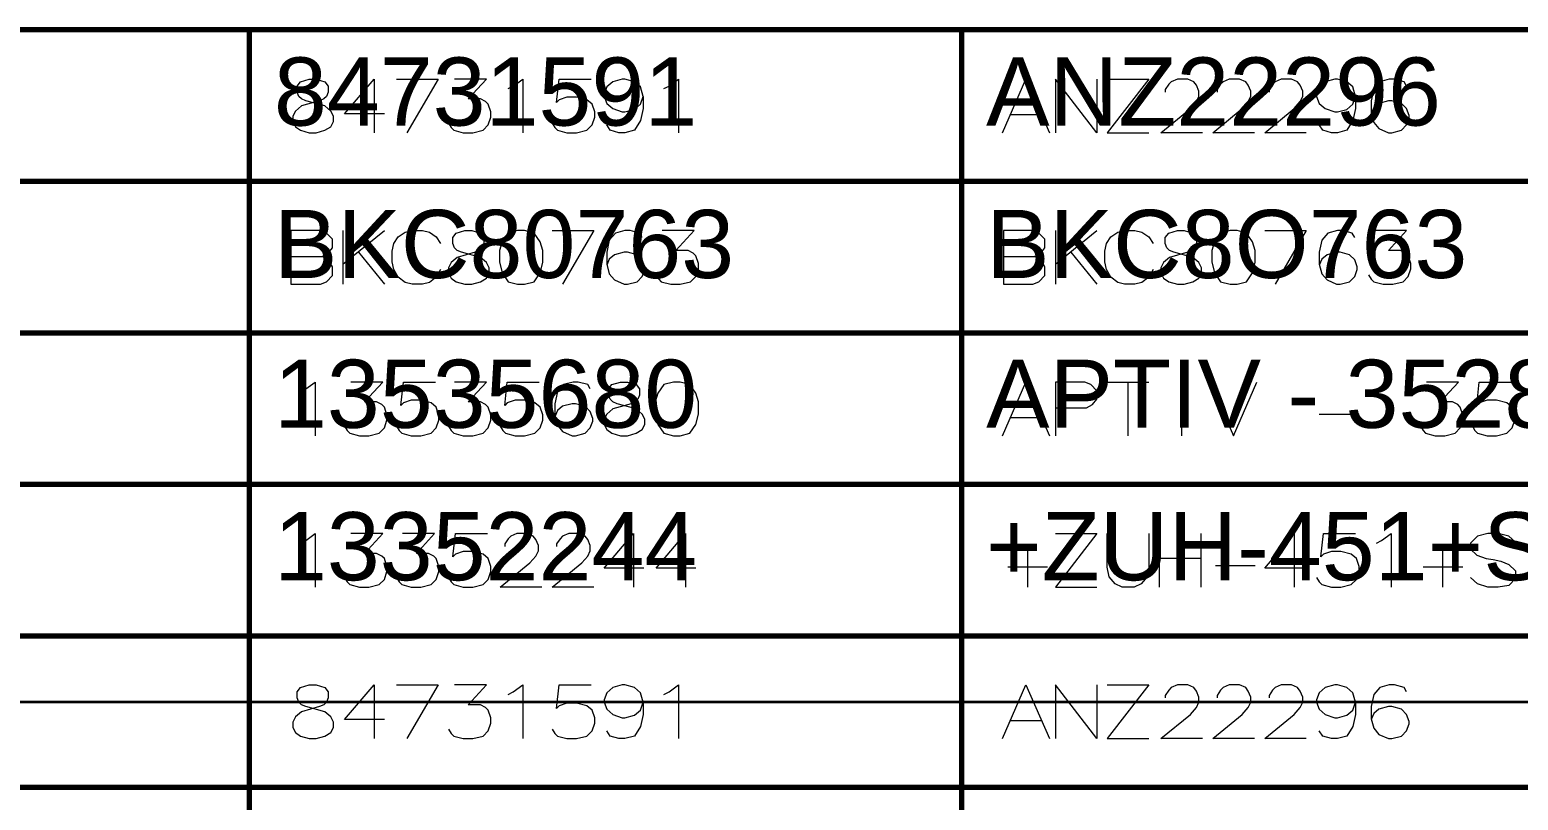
# Model space of a CAD drawing. Header units: millimetres. Extents: x 0 to 174, y 0 to 33.
# Drawn here: x 83.32 to 87.254, y 26.7 to 28.736 of the extents above; entities that cross this region are included whole.
import ezdxf

# ---------------------------------------------------------------- set-up
doc = ezdxf.new("R2010")
doc.units = ezdxf.units.MM
doc.layers.add('BOM_OCR_TEXT', color=7, linetype='Continuous')
doc.layers.add('BOM_ORIGINAL_OUTLINES', color=7, linetype='Continuous')
doc.layers.add('PDF_Geomertry', color=7, linetype='Continuous', true_color=0x405f80)
doc.styles.get("Standard").update_dxf_attribs({"font": 'arial.ttf'})

msp = doc.modelspace()

# ---------------------------------------------------------------- linework, layer by layer
at = {"layer": 'BOM_ORIGINAL_OUTLINES', "color": 18, "lineweight": 13, "true_color": 0x260000}
for points in [[(84.0999, 28.5344), (84.0496, 28.5482), (84.0382, 28.5528), (84.0312, 28.5596), (84.0267, 28.571), (84.0267, 28.5871), (84.0358, 28.5985), (84.0587, 28.6053), (84.0771, 28.6053), (84.0999, 28.5985), (84.109, 28.5871), (84.109, 28.571), (84.1044, 28.5596), (84.0976, 28.5528), (84.0861, 28.5482), (84.0382, 28.5344), (84.0222, 28.5207), (84.0153, 28.5071), (84.0153, 28.4933), (84.0222, 28.4796), (84.0358, 28.4704), (84.0587, 28.4636), (84.0771, 28.4636), (84.0999, 28.4704), (84.1158, 28.4796), (84.1228, 28.4933), (84.1228, 28.5071), (84.1158, 28.5207)], [(84.0885, 28.0633), (84.1044, 28.0701), (84.1204, 28.0863), (84.1204, 28.109), (84.109, 28.1274), (84.0931, 28.1365), (84.109, 28.1457), (84.1204, 28.1593), (84.1204, 28.1822), (84.1044, 28.1982), (84.0885, 28.2051), (84.0107, 28.2051), (84.0107, 28.0633)], [(84.5114, 28.1342), (84.4611, 28.1479), (84.4496, 28.1525), (84.4428, 28.1593), (84.4382, 28.1708), (84.4382, 28.1868), (84.4474, 28.1982), (84.4703, 28.2051), (84.4885, 28.2051), (84.5114, 28.1982), (84.5206, 28.1868), (84.5206, 28.1708), (84.516, 28.1593), (84.509, 28.1525), (84.4976, 28.1479), (84.4496, 28.1342), (84.4336, 28.1206), (84.4268, 28.1068), (84.4268, 28.0931), (84.4336, 28.0793), (84.4474, 28.0701), (84.4703, 28.0633), (84.4885, 28.0633), (84.5114, 28.0701), (84.5274, 28.0793), (84.5342, 28.0931), (84.5342, 28.1068), (84.5274, 28.1206)], [(84.6097, 28.2051), (84.5846, 28.1982), (84.5685, 28.1754), (84.5617, 28.1525), (84.5617, 28.1228), (84.5685, 28.0931), (84.5846, 28.0701), (84.6097, 28.0633), (84.6279, 28.0633), (84.6531, 28.0701), (84.6692, 28.0931), (84.676, 28.1206), (84.676, 28.1525), (84.6692, 28.1754), (84.6531, 28.1982), (84.6279, 28.2051), (84.6097, 28.2051)], [(85.9712, 28.0633), (85.9872, 28.0701), (86.0032, 28.0863), (86.0032, 28.109), (85.9918, 28.1274), (85.9758, 28.1365), (85.9918, 28.1457), (86.0032, 28.1593), (86.0032, 28.1822), (85.9872, 28.1982), (85.9712, 28.2051), (85.8935, 28.2051), (85.8935, 28.0633)], [(86.3942, 28.1342), (86.3439, 28.1479), (86.3325, 28.1525), (86.3256, 28.1593), (86.321, 28.1708), (86.321, 28.1868), (86.3301, 28.1982), (86.3531, 28.2051), (86.3712, 28.2051), (86.3942, 28.1982), (86.4033, 28.1868), (86.4033, 28.1708), (86.3987, 28.1593), (86.3918, 28.1525), (86.3804, 28.1479), (86.3325, 28.1342), (86.3164, 28.1206), (86.3096, 28.1068), (86.3096, 28.0931), (86.3164, 28.0793), (86.3301, 28.0701), (86.3531, 28.0633), (86.3712, 28.0633), (86.3942, 28.0701), (86.4101, 28.0793), (86.4171, 28.0931), (86.4171, 28.1068), (86.4101, 28.1206)], [(86.4925, 28.2051), (86.4674, 28.1982), (86.4512, 28.1754), (86.4444, 28.1525), (86.4444, 28.1228), (86.4512, 28.0931), (86.4674, 28.0701), (86.4925, 28.0633), (86.5107, 28.0633), (86.5358, 28.0701), (86.5519, 28.0931), (86.5587, 28.1206), (86.5587, 28.1525), (86.5519, 28.1754), (86.5358, 28.1982), (86.5107, 28.2051), (86.4925, 28.2051)], [(84.9229, 27.734), (84.8725, 27.7476), (84.8611, 27.7522), (84.8543, 27.7592), (84.8497, 27.7706), (84.8497, 27.7865), (84.8589, 27.7981), (84.8817, 27.8049), (84.9, 27.8049), (84.9229, 27.7981), (84.9319, 27.7865), (84.9319, 27.7706), (84.9275, 27.7592), (84.9206, 27.7522), (84.9092, 27.7476), (84.8611, 27.734), (84.8451, 27.7203), (84.8383, 27.7065), (84.8383, 27.6928), (84.8451, 27.6792), (84.8589, 27.67), (84.8817, 27.6631), (84.9, 27.6631), (84.9229, 27.67), (84.9389, 27.6792), (84.9457, 27.6928), (84.9457, 27.7065), (84.9389, 27.7203)], [(85.0211, 27.8049), (84.996, 27.7981), (84.98, 27.7751), (84.9732, 27.7522), (84.9732, 27.7225), (84.98, 27.6928), (84.996, 27.67), (85.0211, 27.6631), (85.0394, 27.6631), (85.0646, 27.67), (85.0806, 27.6928), (85.0875, 27.7203), (85.0875, 27.7522), (85.0806, 27.7751), (85.0646, 27.7981), (85.0394, 27.8049), (85.0211, 27.8049)]]:
    msp.add_lwpolyline(points, close=True, dxfattribs=at)
for points in [[(84.2576, 28.5139), (84.1525, 28.5139), (84.2301, 28.6053), (84.2301, 28.5368), (84.2301, 28.4636)], [(84.2896, 28.6053), (84.3993, 28.6053), (84.3171, 28.4636)], [(84.4268, 28.4888), (84.4336, 28.4774), (84.4406, 28.4704), (84.4657, 28.4636), (84.4908, 28.4636), (84.5182, 28.4704), (84.5319, 28.4842), (84.5388, 28.5047), (84.5388, 28.5185), (84.5319, 28.539), (84.5251, 28.5458), (84.5114, 28.5528), (84.4793, 28.5528), (84.5274, 28.6053), (84.4428, 28.6053)], [(84.5846, 28.5801), (84.5982, 28.5871), (84.6233, 28.6053), (84.6233, 28.4636)], [(84.7011, 28.4888), (84.7079, 28.4774), (84.7149, 28.4704), (84.74, 28.4636), (84.7651, 28.4636), (84.7925, 28.4704), (84.8062, 28.4842), (84.8132, 28.5047), (84.8132, 28.5185), (84.8062, 28.539), (84.7925, 28.5504), (84.7651, 28.5574), (84.74, 28.5574), (84.7194, 28.5504), (84.7125, 28.5436), (84.7194, 28.6053), (84.804, 28.6053)], [(84.9411, 28.5596), (84.9343, 28.5847), (84.9183, 28.5985), (84.8932, 28.6053), (84.8862, 28.6053), (84.8611, 28.5985), (84.8451, 28.5847), (84.8383, 28.5664), (84.8383, 28.5596), (84.8451, 28.5412), (84.8611, 28.5276), (84.8862, 28.5185), (84.8932, 28.5185), (84.9183, 28.5253), (84.9343, 28.539), (84.9411, 28.5596), (84.9411, 28.5276), (84.9343, 28.4956), (84.9183, 28.4704), (84.8932, 28.4636), (84.8771, 28.4636), (84.8543, 28.4704), (84.8451, 28.4842)], [(84.996, 28.5801), (85.0097, 28.5871), (85.0349, 28.6053), (85.0349, 28.4636)], [(85.8912, 28.4636), (85.9529, 28.6053), (86.0147, 28.4636)], [(86.1404, 28.6053), (86.1404, 28.4636), (86.0307, 28.6053), (86.0307, 28.4636)], [(86.1678, 28.6053), (86.2775, 28.6053), (86.1678, 28.4636), (86.2775, 28.4636)], [(86.4193, 28.4636), (86.3096, 28.4636), (86.3874, 28.5276), (86.4033, 28.5458), (86.4101, 28.5596), (86.4101, 28.5733), (86.4033, 28.5893), (86.3964, 28.5985), (86.3804, 28.6053), (86.3531, 28.6053), (86.3369, 28.5985), (86.3301, 28.5917), (86.321, 28.5779), (86.321, 28.571)], [(86.5565, 28.4636), (86.4468, 28.4636), (86.5244, 28.5276), (86.5404, 28.5458), (86.5474, 28.5596), (86.5474, 28.5733), (86.5404, 28.5893), (86.5336, 28.5985), (86.5176, 28.6053), (86.4901, 28.6053), (86.4742, 28.5985), (86.4674, 28.5917), (86.4582, 28.5779), (86.4582, 28.571)], [(86.6936, 28.4636), (86.5839, 28.4636), (86.6617, 28.5276), (86.6776, 28.5458), (86.6844, 28.5596), (86.6844, 28.5733), (86.6776, 28.5893), (86.6708, 28.5985), (86.6547, 28.6053), (86.6274, 28.6053), (86.6114, 28.5985), (86.6044, 28.5917), (86.5953, 28.5779), (86.5953, 28.571)], [(86.8239, 28.5596), (86.8171, 28.5847), (86.8011, 28.5985), (86.776, 28.6053), (86.769, 28.6053), (86.7439, 28.5985), (86.7279, 28.5847), (86.7211, 28.5664), (86.7211, 28.5596), (86.7279, 28.5412), (86.7439, 28.5276), (86.769, 28.5185), (86.776, 28.5185), (86.8011, 28.5253), (86.8171, 28.539), (86.8239, 28.5596), (86.8239, 28.5276), (86.8171, 28.4956), (86.8011, 28.4704), (86.776, 28.4636), (86.7599, 28.4636), (86.7371, 28.4704), (86.7279, 28.4842)], [(86.9587, 28.5871), (86.9519, 28.5985), (86.9268, 28.6053), (86.9131, 28.6053), (86.8879, 28.5985), (86.8719, 28.5801), (86.8651, 28.5482), (86.8651, 28.5161), (86.8719, 28.491), (86.8857, 28.475), (86.9108, 28.4636), (86.92, 28.4636), (86.9451, 28.4704), (86.9587, 28.4842), (86.9657, 28.5025), (86.9657, 28.5093), (86.9587, 28.5276), (86.9451, 28.5412), (86.92, 28.5482), (86.9108, 28.5482), (86.8857, 28.5412), (86.8719, 28.5299), (86.8651, 28.5139)], [(85.9118, 28.5115), (85.9942, 28.5115)], [(84.1479, 28.2051), (84.1479, 28.0633)], [(84.1479, 28.116), (84.2576, 28.2051)], [(84.4062, 28.1022), (84.3947, 28.0817), (84.3765, 28.0679), (84.3582, 28.0633), (84.3308, 28.0633), (84.3125, 28.0679), (84.2942, 28.0817), (84.2828, 28.1022), (84.2782, 28.1228), (84.2782, 28.1503), (84.2828, 28.1708), (84.2942, 28.189), (84.3125, 28.2006), (84.3308, 28.2051), (84.3582, 28.2051), (84.3765, 28.2006), (84.3947, 28.189), (84.4062, 28.1708)], [(84.7011, 28.2051), (84.8108, 28.2051), (84.7286, 28.0633)], [(84.9389, 28.1868), (84.9319, 28.1982), (84.9068, 28.2051), (84.8932, 28.2051), (84.8681, 28.1982), (84.8519, 28.18), (84.8451, 28.1479), (84.8451, 28.116), (84.8519, 28.0908), (84.8657, 28.0747), (84.8908, 28.0633), (84.9, 28.0633), (84.9251, 28.0701), (84.9389, 28.0839), (84.9457, 28.1022), (84.9457, 28.109), (84.9389, 28.1274), (84.9251, 28.1411), (84.9, 28.1479), (84.8908, 28.1479), (84.8657, 28.1411), (84.8519, 28.1296), (84.8451, 28.1136)], [(84.9754, 28.0885), (84.9824, 28.0771), (84.9892, 28.0701), (85.0143, 28.0633), (85.0394, 28.0633), (85.0668, 28.0701), (85.0806, 28.0839), (85.0875, 28.1044), (85.0875, 28.1182), (85.0806, 28.1388), (85.0737, 28.1457), (85.06, 28.1525), (85.0281, 28.1525), (85.076, 28.2051), (84.9914, 28.2051)], [(86.0307, 28.2051), (86.0307, 28.0633)], [(86.0307, 28.116), (86.1404, 28.2051)], [(86.289, 28.1022), (86.2775, 28.0817), (86.2593, 28.0679), (86.241, 28.0633), (86.2136, 28.0633), (86.1953, 28.0679), (86.1769, 28.0817), (86.1656, 28.1022), (86.161, 28.1228), (86.161, 28.1503), (86.1656, 28.1708), (86.1769, 28.189), (86.1953, 28.2006), (86.2136, 28.2051), (86.241, 28.2051), (86.2593, 28.2006), (86.2775, 28.189), (86.289, 28.1708)], [(86.5839, 28.2051), (86.6936, 28.2051), (86.6114, 28.0633)], [(86.8217, 28.1868), (86.8147, 28.1982), (86.7896, 28.2051), (86.776, 28.2051), (86.7508, 28.1982), (86.7347, 28.18), (86.7279, 28.1479), (86.7279, 28.116), (86.7347, 28.0908), (86.7485, 28.0747), (86.7736, 28.0633), (86.7828, 28.0633), (86.8079, 28.0701), (86.8217, 28.0839), (86.8285, 28.1022), (86.8285, 28.109), (86.8217, 28.1274), (86.8079, 28.1411), (86.7828, 28.1479), (86.7736, 28.1479), (86.7485, 28.1411), (86.7347, 28.1296), (86.7279, 28.1136)], [(86.8582, 28.0885), (86.8651, 28.0771), (86.8719, 28.0701), (86.8971, 28.0633), (86.9222, 28.0633), (86.9497, 28.0701), (86.9633, 28.0839), (86.9703, 28.1044), (86.9703, 28.1182), (86.9633, 28.1388), (86.9565, 28.1457), (86.9428, 28.1525), (86.9108, 28.1525), (86.9587, 28.2051), (86.8742, 28.2051)], [(84.0107, 28.1365), (84.0931, 28.1365)], [(84.189, 28.1479), (84.2576, 28.0633)], [(85.8935, 28.1365), (85.9758, 28.1365)], [(86.0718, 28.1479), (86.1404, 28.0633)], [(84.0358, 27.7797), (84.0496, 27.7865), (84.0747, 27.8049), (84.0747, 27.6631)], [(84.1525, 27.6882), (84.1593, 27.6768), (84.1662, 27.67), (84.1914, 27.6631), (84.2165, 27.6631), (84.2439, 27.67), (84.2576, 27.6837), (84.2644, 27.7043), (84.2644, 27.7179), (84.2576, 27.7386), (84.2508, 27.7454), (84.2371, 27.7522), (84.205, 27.7522), (84.2531, 27.8049), (84.1685, 27.8049)], [(84.2896, 27.6882), (84.2965, 27.6768), (84.3033, 27.67), (84.3285, 27.6631), (84.3536, 27.6631), (84.3811, 27.67), (84.3947, 27.6837), (84.4017, 27.7043), (84.4017, 27.7179), (84.3947, 27.7386), (84.3811, 27.75), (84.3536, 27.7568), (84.3285, 27.7568), (84.3079, 27.75), (84.3011, 27.7431), (84.3079, 27.8049), (84.3925, 27.8049)], [(84.4268, 27.6882), (84.4336, 27.6768), (84.4406, 27.67), (84.4657, 27.6631), (84.4908, 27.6631), (84.5182, 27.67), (84.5319, 27.6837), (84.5388, 27.7043), (84.5388, 27.7179), (84.5319, 27.7386), (84.5251, 27.7454), (84.5114, 27.7522), (84.4793, 27.7522), (84.5274, 27.8049), (84.4428, 27.8049)], [(84.5639, 27.6882), (84.5708, 27.6768), (84.5776, 27.67), (84.6028, 27.6631), (84.6279, 27.6631), (84.6554, 27.67), (84.6692, 27.6837), (84.676, 27.7043), (84.676, 27.7179), (84.6692, 27.7386), (84.6554, 27.75), (84.6279, 27.7568), (84.6028, 27.7568), (84.5822, 27.75), (84.5754, 27.7431), (84.5822, 27.8049), (84.6668, 27.8049)], [(84.8017, 27.7865), (84.7949, 27.7981), (84.7697, 27.8049), (84.756, 27.8049), (84.7308, 27.7981), (84.7149, 27.7797), (84.7079, 27.7476), (84.7079, 27.7157), (84.7149, 27.6906), (84.7286, 27.6746), (84.7538, 27.6631), (84.7628, 27.6631), (84.7879, 27.67), (84.8017, 27.6837), (84.8086, 27.7019), (84.8086, 27.7089), (84.8017, 27.7271), (84.7879, 27.7408), (84.7628, 27.7476), (84.7538, 27.7476), (84.7286, 27.7408), (84.7149, 27.7294), (84.7079, 27.7133)], [(85.8912, 27.6631), (85.9529, 27.8049), (86.0147, 27.6631)], [(86.0307, 27.7363), (86.1129, 27.7363), (86.129, 27.7454), (86.1404, 27.7592), (86.1404, 27.7819), (86.1244, 27.7981), (86.1085, 27.8049), (86.0307, 27.8049), (86.0307, 27.6631)], [(86.1678, 27.8049), (86.2775, 27.8049)], [(86.2226, 27.6631), (86.2226, 27.8049)], [(86.3644, 27.6631), (86.3644, 27.8049)], [(86.4399, 27.8049), (86.5017, 27.6631), (86.5633, 27.8049)], [(86.9954, 27.6882), (87.0022, 27.6768), (87.009, 27.67), (87.0343, 27.6631), (87.0594, 27.6631), (87.0868, 27.67), (87.1006, 27.6837), (87.1074, 27.7043), (87.1074, 27.7179), (87.1006, 27.7386), (87.0938, 27.7454), (87.08, 27.7522), (87.0479, 27.7522), (87.096, 27.8049), (87.0114, 27.8049)], [(87.1325, 27.6882), (87.1394, 27.6768), (87.1462, 27.67), (87.1714, 27.6631), (87.1965, 27.6631), (87.224, 27.67), (87.2376, 27.6837), (87.2446, 27.7043), (87.2446, 27.7179), (87.2376, 27.7386), (87.224, 27.75), (87.1965, 27.7568), (87.1714, 27.7568), (87.1508, 27.75), (87.144, 27.7431), (87.1508, 27.8049), (87.2354, 27.8049)], [(85.9118, 27.7111), (85.9942, 27.7111)], [(86.7279, 27.7203), (86.8331, 27.7203)], [(84.0358, 27.3794), (84.0496, 27.3864), (84.0747, 27.4046), (84.0747, 27.2629)], [(84.1525, 27.2881), (84.1593, 27.2767), (84.1662, 27.2697), (84.1914, 27.2629), (84.2165, 27.2629), (84.2439, 27.2697), (84.2576, 27.2835), (84.2644, 27.304), (84.2644, 27.3178), (84.2576, 27.3383), (84.2508, 27.3451), (84.2371, 27.3521), (84.205, 27.3521), (84.2531, 27.4046), (84.1685, 27.4046)], [(84.2896, 27.2881), (84.2965, 27.2767), (84.3033, 27.2697), (84.3285, 27.2629), (84.3536, 27.2629), (84.3811, 27.2697), (84.3947, 27.2835), (84.4017, 27.304), (84.4017, 27.3178), (84.3947, 27.3383), (84.3879, 27.3451), (84.3742, 27.3521), (84.3422, 27.3521), (84.3903, 27.4046), (84.3057, 27.4046)], [(84.4268, 27.2881), (84.4336, 27.2767), (84.4406, 27.2697), (84.4657, 27.2629), (84.4908, 27.2629), (84.5182, 27.2697), (84.5319, 27.2835), (84.5388, 27.304), (84.5388, 27.3178), (84.5319, 27.3383), (84.5182, 27.3497), (84.4908, 27.3567), (84.4657, 27.3567), (84.4451, 27.3497), (84.4382, 27.3429), (84.4451, 27.4046), (84.5297, 27.4046)], [(84.6736, 27.2629), (84.5639, 27.2629), (84.6417, 27.3269), (84.6576, 27.3451), (84.6646, 27.3589), (84.6646, 27.3726), (84.6576, 27.3886), (84.6508, 27.3978), (84.6349, 27.4046), (84.6074, 27.4046), (84.5914, 27.3978), (84.5846, 27.3908), (84.5754, 27.3772), (84.5754, 27.3703)], [(84.8108, 27.2629), (84.7011, 27.2629), (84.7789, 27.3269), (84.7949, 27.3451), (84.8017, 27.3589), (84.8017, 27.3726), (84.7949, 27.3886), (84.7879, 27.3978), (84.7719, 27.4046), (84.7446, 27.4046), (84.7286, 27.3978), (84.7217, 27.3908), (84.7125, 27.3772), (84.7125, 27.3703)], [(84.9435, 27.3132), (84.8383, 27.3132), (84.916, 27.4046), (84.916, 27.336), (84.916, 27.2629)], [(85.0806, 27.3132), (84.9754, 27.3132), (85.0532, 27.4046), (85.0532, 27.336), (85.0532, 27.2629)], [(86.0307, 27.4046), (86.1404, 27.4046), (86.0307, 27.2629), (86.1404, 27.2629)], [(86.2775, 27.4046), (86.2775, 27.3154), (86.2731, 27.2903), (86.2569, 27.2721), (86.2387, 27.2629), (86.2067, 27.2629), (86.1885, 27.2721), (86.1724, 27.2903), (86.1678, 27.3154), (86.1678, 27.4046)], [(86.305, 27.4046), (86.305, 27.2629)], [(86.4147, 27.4046), (86.4147, 27.2629)], [(86.689, 27.3132), (86.5839, 27.3132), (86.6617, 27.4046), (86.6617, 27.336), (86.6617, 27.2629)], [(86.7211, 27.2881), (86.7279, 27.2767), (86.7347, 27.2697), (86.7599, 27.2629), (86.785, 27.2629), (86.8125, 27.2697), (86.8262, 27.2835), (86.8331, 27.304), (86.8331, 27.3178), (86.8262, 27.3383), (86.8125, 27.3497), (86.785, 27.3567), (86.7599, 27.3567), (86.7393, 27.3497), (86.7325, 27.3429), (86.7393, 27.4046), (86.8239, 27.4046)], [(86.8788, 27.3794), (86.8925, 27.3864), (86.9176, 27.4046), (86.9176, 27.2629)], [(87.2468, 27.3818), (87.2286, 27.3978), (87.2011, 27.4046), (87.1737, 27.4046), (87.1462, 27.3978), (87.1279, 27.3794), (87.1279, 27.3635), (87.144, 27.3475), (87.1692, 27.3383), (87.1874, 27.336), (87.2079, 27.3315), (87.2286, 27.3224), (87.2468, 27.3063), (87.2468, 27.2857), (87.2286, 27.2675), (87.2011, 27.2629), (87.1737, 27.2629), (87.1462, 27.2721), (87.1279, 27.2881)], [(85.9575, 27.2629), (85.9575, 27.3681)], [(86.4147, 27.3383), (86.305, 27.3383)], [(87.0549, 27.2629), (87.0549, 27.3681)], [(86.0101, 27.3154), (85.905, 27.3154)], [(86.4536, 27.32), (86.5587, 27.32)], [(87.1074, 27.3154), (87.0022, 27.3154)]]:
    msp.add_lwpolyline(points, dxfattribs=at)
at = {"layer": 'PDF_Geomertry', "color": 165, "lineweight": 70, "true_color": 0x5267a5}
for points in [[(70.2461, 27.9353), (70.2461, 27.535), (71.3026, 27.535), (71.3026, 27.9353), (75.611, 27.9353), (75.611, 28.3354), (83.901, 28.3354), (83.901, 28.7357), (75.611, 28.7357)], [(70.2461, 27.535), (70.2461, 27.1347), (71.3026, 27.1347), (71.3026, 27.535), (75.611, 27.535), (75.611, 27.9353), (83.901, 27.9353), (83.901, 28.3354), (85.7837, 28.3354), (85.7837, 28.7357), (83.901, 28.7357)], [(70.2461, 27.1347), (70.2461, 26.7346), (71.3026, 26.7346), (71.3026, 27.1347), (75.611, 27.1347), (75.611, 27.535), (83.901, 27.535), (83.901, 27.9353), (85.7837, 27.9353), (85.7837, 28.3354), (98.9892, 28.3354), (98.9892, 28.7357), (85.7837, 28.7357)], [(70.2461, 26.7346), (70.2461, 26.3343), (71.3026, 26.3343), (71.3026, 26.7346), (75.611, 26.7346), (75.611, 27.1347), (83.901, 27.1347), (83.901, 27.535), (85.7837, 27.535), (85.7837, 27.9353), (98.9892, 27.9353), (98.9892, 28.3354)], [(70.2461, 26.3343), (70.2461, 25.934), (71.3026, 25.934), (71.3026, 26.3343), (75.611, 26.3343), (75.611, 26.7346), (83.901, 26.7346), (83.901, 27.1347), (85.7837, 27.1347), (85.7837, 27.535), (98.9892, 27.535), (98.9892, 27.9353)], [(70.2461, 25.934), (70.2461, 25.5339), (71.3026, 25.5339), (71.3026, 25.934), (75.611, 25.934), (75.611, 26.3343), (83.901, 26.3343), (83.901, 26.7346), (85.7837, 26.7346), (85.7837, 27.1347), (98.9892, 27.1347), (98.9892, 27.535)], [(70.2461, 25.5339), (70.2461, 25.1336), (71.3026, 25.1336), (71.3026, 25.5339), (75.611, 25.5339), (75.611, 25.934), (83.901, 25.934), (83.901, 26.3343), (85.7837, 26.3343), (85.7837, 26.7346), (98.9892, 26.7346), (98.9892, 27.1347)]]:
    msp.add_lwpolyline(points, dxfattribs=at)
at = {"layer": 'PDF_Geomertry', "color": 18, "lineweight": 13, "true_color": 0x260000}
msp.add_lwpolyline([(84.0999, 26.9335), (84.0496, 26.9472), (84.0382, 26.9518), (84.0312, 26.9586), (84.0267, 26.9701), (84.0267, 26.9861), (84.0358, 26.9975), (84.0587, 27.0044), (84.0771, 27.0044), (84.0999, 26.9975), (84.109, 26.9861), (84.109, 26.9701), (84.1044, 26.9586), (84.0976, 26.9518), (84.0861, 26.9472), (84.0382, 26.9335), (84.0222, 26.9199), (84.0153, 26.9061), (84.0153, 26.8924), (84.0222, 26.8786), (84.0358, 26.8694), (84.0587, 26.8626), (84.0771, 26.8626), (84.0999, 26.8694), (84.1158, 26.8786), (84.1228, 26.8924), (84.1228, 26.9061), (84.1158, 26.9199)], close=True, dxfattribs=at)
for points in [[(84.2576, 26.9129), (84.1525, 26.9129), (84.2301, 27.0044), (84.2301, 26.9358), (84.2301, 26.8626)], [(84.2896, 27.0044), (84.3993, 27.0044), (84.3171, 26.8626)], [(84.4268, 26.8878), (84.4336, 26.8764), (84.4406, 26.8694), (84.4657, 26.8626), (84.4908, 26.8626), (84.5182, 26.8694), (84.5319, 26.8832), (84.5388, 26.9038), (84.5388, 26.9175), (84.5319, 26.9381), (84.5251, 26.945), (84.5114, 26.9518), (84.4793, 26.9518), (84.5274, 27.0044), (84.4428, 27.0044)], [(84.5846, 26.9792), (84.5982, 26.9861), (84.6233, 27.0044), (84.6233, 26.8626)], [(84.7011, 26.8878), (84.7079, 26.8764), (84.7149, 26.8694), (84.74, 26.8626), (84.7651, 26.8626), (84.7925, 26.8694), (84.8062, 26.8832), (84.8132, 26.9038), (84.8132, 26.9175), (84.8062, 26.9381), (84.7925, 26.9496), (84.7651, 26.9564), (84.74, 26.9564), (84.7194, 26.9496), (84.7125, 26.9426), (84.7194, 27.0044), (84.804, 27.0044)], [(84.9411, 26.9586), (84.9343, 26.9837), (84.9183, 26.9975), (84.8932, 27.0044), (84.8862, 27.0044), (84.8611, 26.9975), (84.8451, 26.9837), (84.8383, 26.9656), (84.8383, 26.9586), (84.8451, 26.9404), (84.8611, 26.9267), (84.8862, 26.9175), (84.8932, 26.9175), (84.9183, 26.9243), (84.9343, 26.9381), (84.9411, 26.9586), (84.9411, 26.9267), (84.9343, 26.8946), (84.9183, 26.8694), (84.8932, 26.8626), (84.8771, 26.8626), (84.8543, 26.8694), (84.8451, 26.8832)], [(84.996, 26.9792), (85.0097, 26.9861), (85.0349, 27.0044), (85.0349, 26.8626)], [(85.8912, 26.8626), (85.9529, 27.0044), (86.0147, 26.8626)], [(86.1404, 27.0044), (86.1404, 26.8626), (86.0307, 27.0044), (86.0307, 26.8626)], [(86.1678, 27.0044), (86.2775, 27.0044), (86.1678, 26.8626), (86.2775, 26.8626)], [(86.4193, 26.8626), (86.3096, 26.8626), (86.3874, 26.9267), (86.4033, 26.945), (86.4101, 26.9586), (86.4101, 26.9724), (86.4033, 26.9883), (86.3964, 26.9975), (86.3804, 27.0044), (86.3531, 27.0044), (86.3369, 26.9975), (86.3301, 26.9907), (86.321, 26.9769), (86.321, 26.9701)], [(86.5565, 26.8626), (86.4468, 26.8626), (86.5244, 26.9267), (86.5404, 26.945), (86.5474, 26.9586), (86.5474, 26.9724), (86.5404, 26.9883), (86.5336, 26.9975), (86.5176, 27.0044), (86.4901, 27.0044), (86.4742, 26.9975), (86.4674, 26.9907), (86.4582, 26.9769), (86.4582, 26.9701)], [(86.6936, 26.8626), (86.5839, 26.8626), (86.6617, 26.9267), (86.6776, 26.945), (86.6844, 26.9586), (86.6844, 26.9724), (86.6776, 26.9883), (86.6708, 26.9975), (86.6547, 27.0044), (86.6274, 27.0044), (86.6114, 26.9975), (86.6044, 26.9907), (86.5953, 26.9769), (86.5953, 26.9701)], [(86.8239, 26.9586), (86.8171, 26.9837), (86.8011, 26.9975), (86.776, 27.0044), (86.769, 27.0044), (86.7439, 26.9975), (86.7279, 26.9837), (86.7211, 26.9656), (86.7211, 26.9586), (86.7279, 26.9404), (86.7439, 26.9267), (86.769, 26.9175), (86.776, 26.9175), (86.8011, 26.9243), (86.8171, 26.9381), (86.8239, 26.9586), (86.8239, 26.9267), (86.8171, 26.8946), (86.8011, 26.8694), (86.776, 26.8626), (86.7599, 26.8626), (86.7371, 26.8694), (86.7279, 26.8832)], [(86.9587, 26.9861), (86.9519, 26.9975), (86.9268, 27.0044), (86.9131, 27.0044), (86.8879, 26.9975), (86.8719, 26.9792), (86.8651, 26.9472), (86.8651, 26.9153), (86.8719, 26.8901), (86.8857, 26.874), (86.9108, 26.8626), (86.92, 26.8626), (86.9451, 26.8694), (86.9587, 26.8832), (86.9657, 26.9015), (86.9657, 26.9083), (86.9587, 26.9267), (86.9451, 26.9404), (86.92, 26.9472), (86.9108, 26.9472), (86.8857, 26.9404), (86.8719, 26.9289), (86.8651, 26.9129)], [(85.9118, 26.9107), (85.9942, 26.9107)]]:
    msp.add_lwpolyline(points, dxfattribs=at)
at = {"layer": 'PDF_Geomertry', "color": 1, "lineweight": 35}
msp.add_lwpolyline([(70.3032, 26.9596), (98.9257, 26.9596)], dxfattribs=at)

# ---------------------------------------------------------------- texts
at = {"layer": 'BOM_OCR_TEXT', "char_height": 0.18, "attachment_point": 1}
for s, insert, width in [('84731591', (83.9656, 28.6625), 1.7425), ('ANZ22296', (85.8475, 28.6625), 13.068889), ('BKC80763', (83.9656, 28.2597), 1.7425), ('BKC8O763', (85.8475, 28.2597), 13.068889), ('13535680', (83.9656, 27.8639), 1.7425), ('APTIV - 35283943 - Connector Asm - Unsealed', (85.8475, 27.8639), 13.068889), ('13352244', (83.9656, 27.4611), 1.7425), ('+ZUH-451+SO_A3352244|KL IPP-KAR KBLSI|80.2:01II|', (85.8475, 27.4611), 13.068889)]:
    msp.add_mtext(s, dxfattribs=dict(at, insert=insert, width=width))

doc.saveas('drawing.dxf')
